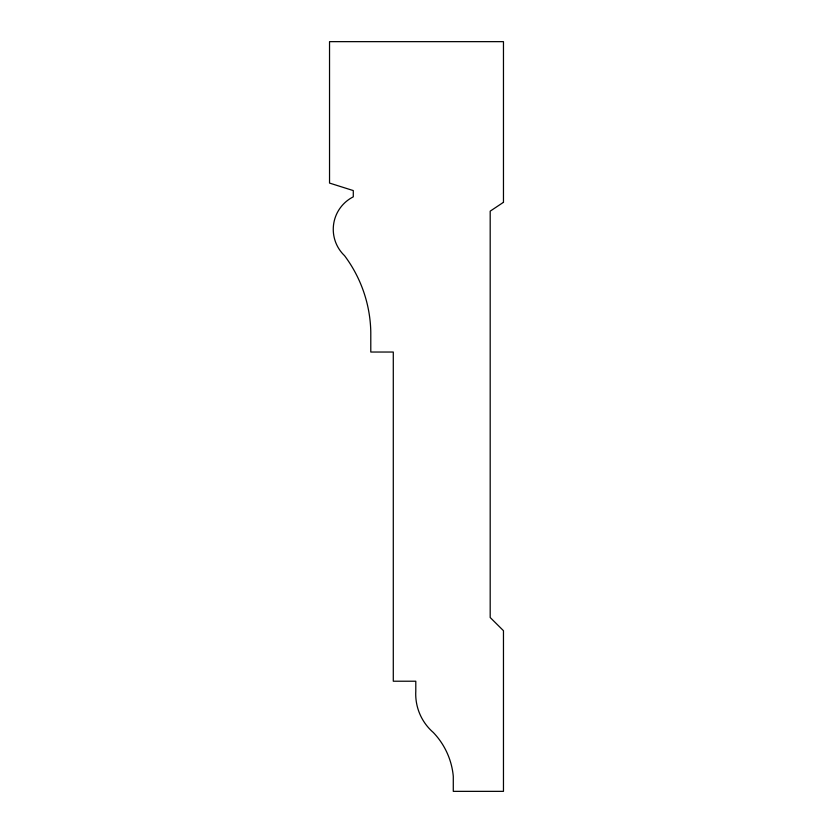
<?xml version="1.0" encoding="UTF-8"?>
<svg xmlns="http://www.w3.org/2000/svg" width="833" height="833" viewBox="0 0 833 833"><rect width="100%" height="100%" fill="white"/><g stroke="black" fill="none" stroke-linecap="round" stroke-linejoin="round"><path stroke-width="1.25" d="M503.465 202.304L490.189 211.155L490.189 617.513L503.465 630.696L503.465 791.35L453.287 791.35L453.287 776.335A72.96 72.96 0 0 0 433.306 732.488A50.969 50.969 0 0 1 415.792 691.223L415.792 681.217L393.291 681.217L393.291 352.036L370.789 352.036L370.789 332.013A131.635 131.635 0 0 0 344.539 255.669A36.381 36.381 0 0 1 353.286 196.838L353.286 190.58L329.535 183.073L329.535 41.65L503.465 41.65L503.465 202.304"/></g></svg>
